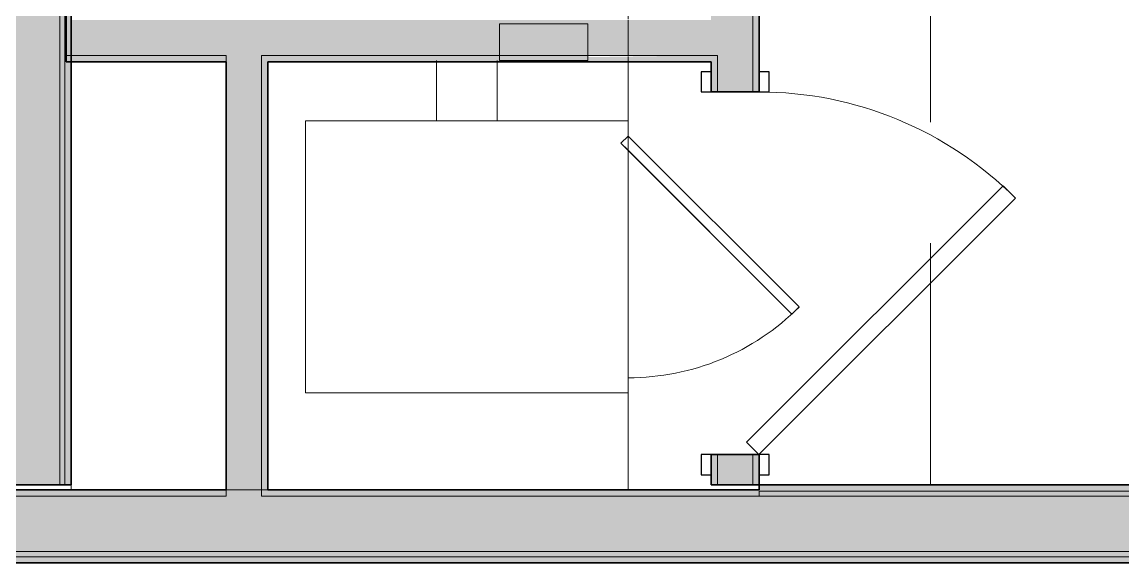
# Model space of a CAD drawing. Header units: inches. Extents: x 6 to 8416, y -388 to 6104.
# Drawn here: x 6546.5 to 6655.8, y 330.9 to 384.6 of the extents above; entities that cross this region are included whole.
import ezdxf

# ---------------------------------------------------------------- set-up
doc = ezdxf.new("R2010")
doc.units = ezdxf.units.IN
doc.header["$MEASUREMENT"] = 0
doc.linetypes.add('Hidden 1_16_', pattern=[36, 24, -12])
for name, color, linetype, lineweight in [('A-DOOR', 31, 'Continuous', 18), ('A-DOOR-FRAM', 31, 'Continuous', 25), ('A-GENM', 13, 'Continuous', 18), ('A-ROOM', 32, 'Continuous', 13), ('A-WALL', 113, 'Continuous', 25), ('A-WALL-PATT', 111, 'Continuous', 35), ('I-WALL', 2, 'Continuous', 25), ('Q-SPCQ', 91, 'Continuous', 18)]:
    doc.layers.add(name, color=color, linetype=linetype, lineweight=lineweight)

# ---------------------------------------------------------------- blocks, each defined once
blk = doc.blocks.new('Unit-Single-Louver-ICC ADA-AM - 36_ x 84_-BL-NR _U-L2 _ LAUNDRY_LOUVER_-V489-LEVEL 3 - PLAN Copy 1 Copy 1')
at = {"layer": 'A-DOOR'}
for p, q in [((-8.69, 26.59), (-7.46, 27.83)), ((18, 2.37), (-7.46, 27.83)), ((16.76, 1.14), (-8.69, 26.59)), ((16.76, 1.14), (18, 2.37))]:
    blk.add_line(p, q, dxfattribs=at)
at = {"layer": 'A-DOOR', "lineweight": 9}
blk.add_arc((18, 2.37), 36, 135, 180, dxfattribs=at)
at = {"layer": 'A-DOOR-FRAM'}
for p, q in [((-18, 3.38), (-20, 3.38)), ((-20, 3.38), (-20, 2.37)), ((-18, 2.37), (-18, 3.38)), ((20, 3.38), (18, 3.38)), ((18, 3.38), (18, 2.37)), ((20, 2.37), (20, 3.38)), ((-20, 2.37), (-18, 2.37)), ((18, 2.37), (20, 2.37)), ((-18, -2.37), (-20, -2.37)), ((-20, -2.37), (-20, -3.37)), ((-18, -3.37), (-18, -2.37)), ((20, -2.37), (18, -2.37)), ((18, -2.37), (18, -3.37)), ((20, -3.37), (20, -2.37)), ((-20, -3.37), (-18, -3.37)), ((18, -3.37), (20, -3.37))]:
    blk.add_line(p, q, dxfattribs=at)
at = {"layer": 'A-DOOR-FRAM', "lineweight": 18}
for p, q in [((-18, 3.38), (-20, 3.38)), ((-20, 3.38), (-20, 2.37)), ((-18, 3.38), (-18, 2.37)), ((20, 3.38), (18, 3.38)), ((18, 3.38), (18, 2.37)), ((20, 3.38), (20, 2.37)), ((-20, 2.37), (-18, 2.37)), ((18, 2.37), (20, 2.37)), ((-20, -3.37), (-20, -2.37)), ((-18, -2.37), (-20, -2.37)), ((-18, -3.37), (-18, -2.37)), ((18, -3.37), (18, -2.37)), ((20, -2.37), (18, -2.37)), ((20, -3.37), (20, -2.37)), ((-20, -3.37), (-18, -3.37)), ((18, -3.37), (20, -3.37))]:
    blk.add_line(p, q, dxfattribs=at)
blk = doc.blocks.new('SE Appl Unit-WD-Stack-AM - 27_ W x 32_ D x 78 3_4_ H_ Left Exhaust-6380387-LEVEL 3 - PLAN Copy 1 Copy 1')
at = {"layer": 'Q-SPCQ', "linetype": 'Hidden 1_16_', "lineweight": 9}
for p, q in [((-19.5, 19), (-13.5, 19)), ((-19.5, 13), (-13.5, 13))]:
    blk.add_line(p, q, dxfattribs=at)
blk = doc.blocks.new('z Nested-WD-Frontld - Washer _ Dryer-2245693-LEVEL 3 - PLAN Copy 1 Copy 1')
at = {"layer": 'Q-SPCQ', "lineweight": 9}
for p, q in [((-12, 32), (4.97, 48.97)), ((-10.59, 32), (5.68, 48.26)), ((5.68, 48.26), (4.97, 48.97)), ((-11.29, 31.29), (-12, 32)), ((-11.29, 31.29), (-10.59, 32))]:
    blk.add_line(p, q, dxfattribs=at)
at = {"layer": 'Q-SPCQ'}
for p, q in [((-13.5, 32), (13.5, 32)), ((-13.5, 0), (-13.5, 32)), ((13.5, 32), (13.5, 0)), ((13.5, 0), (-13.5, 0))]:
    blk.add_line(p, q, dxfattribs=at)
at = {"layer": 'Q-SPCQ', "lineweight": 9}
blk.add_arc((-12, 32), 24, 0, 45, dxfattribs=at)
blk = doc.blocks.new('z Nested-WD-Frontld - Washer _ Dryer-2245694-LEVEL 3 - PLAN Copy 1 Copy 1')
at = {"layer": 'Q-SPCQ', "lineweight": 9}
for p, q in [((-12, 32), (4.97, 48.97)), ((-11.29, 31.29), (5.68, 48.26)), ((5.68, 48.26), (4.97, 48.97)), ((-11.29, 31.29), (-12, 32))]:
    blk.add_line(p, q, dxfattribs=at)
at = {"layer": 'Q-SPCQ'}
for p, q in [((-13.5, 32), (13.5, 32)), ((-13.5, 0), (-13.5, 32)), ((13.5, 32), (13.5, 0)), ((13.5, 0), (-13.5, 0))]:
    blk.add_line(p, q, dxfattribs=at)
at = {"layer": 'Q-SPCQ', "lineweight": 9}
blk.add_arc((-12, 32), 24, 0, 45, dxfattribs=at)
blk = doc.blocks.new('z Nested Clearance-Rectangle-AM - Clearance-V520-LEVEL 3 - PLAN Copy 1 Copy 1')
at = {"layer": 'A-GENM', "linetype": 'Hidden 1_16_', "lineweight": 9}
for p, q in [((15, 37.5), (15, 47.13)), ((-15, 46.63), (-15, 0)), ((15, 10.5), (15, 37.5)), ((15, 4.63), (15, 10.5)), ((15, 4.12), (15, 4.63)), ((15, 0.5), (15, 4)), ((-15, 0), (2.01, 0)), ((2.01, 0), (2.49, 0)), ((2.64, 0), (6.07, 0)), ((6.43, 0), (6.64, 0)), ((6.76, 0), (7.39, 0)), ((7.39, 0), (15, 0)), ((15, 0), (15, 0.39))]:
    blk.add_line(p, q, dxfattribs=at)
blk = doc.blocks.new('z BA Nested-Washer Hookup - 8 3_4_ W x 7 1_2_ H x 3 5_8_ D-1978715-LEVEL 3 - PLAN Copy 1 Copy 1')
at = {"layer": 'Q-SPCQ'}
for p, q in [((4.375, -0.375), (-4.375, -0.375)), ((-4.375, -0.375), (-4.375, -4)), ((4.375, -4), (4.375, -0.375)), ((-4.375, -4), (4.375, -4))]:
    blk.add_line(p, q, dxfattribs=at)

msp = doc.modelspace()

# ---------------------------------------------------------------- hatches: boundary and pattern name
at = {"layer": 'A-WALL-PATT', "lineweight": 25, "transparency": 33554560}
h = msp.add_hatch(color=10, dxfattribs=at)
h.paths.add_polyline_path([(6619.66533733, 338.68577679), (6619.66533733, 341.68577679), (6619.04033733, 341.68577679), (6619.04033733, 338.68577679)])
h.paths.add_polyline_path([(6619.04033733, 377.68577679), (6619.66533733, 377.68577679), (6619.66533733, 411.31077679), (6619.04033733, 411.31077679), (6619.04033733, 390.15681081)])
h.paths.add_polyline_path([(6619.66533733, 414.81077679), (6619.66533733, 448.68577679), (6619.04033733, 448.68577679), (6619.04033733, 414.81077679)])
h.paths.add_polyline_path([(6619.66533733, 484.68577679), (6619.66533733, 523.56077679), (6619.04033733, 523.56077679), (6619.04033733, 484.68577679)])
at = {"layer": 'A-WALL-PATT', "transparency": 33554560}
h = msp.add_hatch(color=10, dxfattribs=at)
h.paths.add_polyline_path([(6614.91533733, 338.68577679), (6615.54033733, 338.68577679), (6615.54033733, 341.68577679), (6614.91533733, 341.68577679)])
h.paths.add_polyline_path([(6615.54033733, 377.68577679), (6615.54033733, 381.31077679), (6614.91533733, 381.31077679), (6614.91533733, 377.68577679)])
h.paths.add_polyline_path([(6614.91533733, 384.81077679), (6615.54033733, 384.81077679), (6615.54033733, 448.68577679), (6614.91533733, 448.68577679), (6614.91533733, 385.43577679)])
h.paths.add_polyline_path([(6614.91533733, 484.68577679), (6615.54033733, 484.68577679), (6615.54033733, 491.31077679), (6614.91533733, 491.31077679), (6614.91533733, 488.56556081)])
h.paths.add_polyline_path([(6615.54033733, 494.81077679), (6615.54033733, 519.43577679), (6614.91533733, 519.43577679), (6614.91533733, 494.81077679)])
at = {"layer": 'A-WALL-PATT'}
msp.add_hatch(color=10, dxfattribs=at).paths.add_polyline_path([(6550.79033733, 338.68577679), (6550.79033733, 468.18577679), (6550.29033733, 468.18577679), (6550.29033733, 338.68577679)])
at = {"layer": 'A-WALL-PATT', "lineweight": 25}
msp.add_hatch(color=10, dxfattribs=at).paths.add_polyline_path([(6550.79033733, 338.68577679), (6551.41533733, 338.68577679), (6551.41533733, 468.18577679), (6550.79033733, 468.18577679), (6550.79033733, 350.79331081)])
at = {"layer": 'A-WALL-PATT', "transparency": 33554560}
h = msp.add_hatch(color=10, dxfattribs=at)
h.paths.add_polyline_path([(6550.91533733, 380.68577679), (6566.79033733, 380.68577679), (6566.79033733, 381.31077679), (6550.91533733, 381.31077679)])
h.paths.add_polyline_path([(6614.91533733, 380.68577679), (6614.91533733, 381.31077679), (6602.67628499, 381.13692661), (6602.67628499, 380.81077679), (6593.92628499, 380.81077679), (6593.92628499, 381.31077679), (6570.29033733, 381.31077679), (6570.29033733, 380.68577679), (6603.02303685, 380.68577679)])
for points in [[(6602.67628499, 380.81077679), (6602.67628499, 381.31077679), (6593.92628499, 381.31077679), (6593.92628499, 380.81077679)], [(6570.91533733, 338.18577679), (6570.91533733, 380.68577679), (6570.29033733, 380.68577679), (6570.29033733, 338.18577679)]]:
    msp.add_hatch(color=10, dxfattribs=at).paths.add_polyline_path(points)
at = {"layer": 'A-WALL-PATT', "lineweight": 25}
h = msp.add_hatch(color=10, dxfattribs=at)
h.paths.add_polyline_path([(7185.91533733, 338.06077679), (7191.16533733, 338.06077679), (7191.16533733, 338.68577679), (6780.66533733, 338.68577679), (6780.66533733, 338.06077679), (7176.64553685, 338.06077679)])
h.paths.add_polyline_path([(6744.66533733, 338.06077679), (6744.66533733, 338.68577679), (6619.66533733, 338.68577679), (6619.66533733, 338.06077679), (6704.25053685, 338.06077679)])
h = msp.add_hatch(color=10, dxfattribs=at)
h.paths.add_polyline_path([(6619.66533733, 337.56077679), (6619.66533733, 338.18577679), (6570.29033733, 338.18577679), (6570.29033733, 337.56077679)])
h.paths.add_polyline_path([(6434.31053685, 337.56077679), (6566.79033733, 337.56077679), (6566.79033733, 338.18577679), (6383.91533733, 338.06077679), (6383.91533733, 337.56077679)])
at = {"layer": 'A-WALL-PATT'}
h = msp.add_hatch(color=10, dxfattribs=at)
h.paths.add_polyline_path([(7176.64553685, 337.56077679), (7191.16533733, 337.56077679), (7191.16533733, 338.06077679), (6780.66533733, 338.06077679), (6780.66533733, 337.56077679), (7159.77428685, 337.56077679)])
h.paths.add_polyline_path([(6704.25053685, 337.56077679), (6744.66533733, 337.56077679), (6744.66533733, 338.06077679), (6619.66533733, 338.06077679), (6619.66533733, 337.56077679), (6636.76553685, 337.56077679)])
h = msp.add_hatch(color=10, dxfattribs=at)
h.paths.add_polyline_path([(6619.66533733, 330.93577679), (6619.66533733, 331.56077679), (6488.60283733, 331.56077679), (6488.60283733, 330.93577679), (6569.28053685, 330.93577679)])
h.paths.add_polyline_path([(6481.10283733, 330.93577679), (6481.10283733, 331.56077679), (6383.91533733, 331.56077679), (6383.91533733, 330.93577679), (6434.31053685, 330.93577679)])
h = msp.add_hatch(color=10, dxfattribs=at)
h.paths.add_polyline_path([(7191.16533733, 330.93577679), (7191.16533733, 331.56077679), (6780.66533733, 331.56077679), (6780.66533733, 330.93577679), (7176.64553685, 330.93577679)])
h.paths.add_polyline_path([(6744.66533733, 330.93577679), (6744.66533733, 331.56077679), (6619.66533733, 331.56077679), (6619.66533733, 330.93577679), (6704.25053685, 330.93577679)])
at = {"layer": 'I-WALL', "transparency": 33554560}
h = msp.add_hatch(color=10, dxfattribs=at)
h.paths.add_polyline_path([(6619.04033733, 338.68577679), (6619.04033733, 341.68577679), (6615.54033733, 341.68577679), (6615.54033733, 338.68577679)])
h.paths.add_polyline_path([(6615.54033733, 377.68577679), (6619.04033733, 377.68577679), (6619.04033733, 448.68577679), (6615.54033733, 448.68577679), (6615.54033733, 381.31077679)])
h.paths.add_polyline_path([(6615.54033733, 484.68577679), (6619.04033733, 484.68577679), (6619.04033733, 520.06077679), (6615.54033733, 520.06077679), (6615.54033733, 488.56556081)])
at = {"layer": 'I-WALL'}
for points in [[(6550.29033733, 338.68577679), (6550.29033733, 468.18577679), (6544.79033733, 468.18577679), (6544.79033733, 338.68577679)], [(6619.66533733, 332.06077679), (6619.66533733, 337.56077679), (6383.91533733, 337.56077679), (6383.91533733, 332.06077679), (6481.10283733, 332.06077679), (6481.10283733, 334.93577679), (6488.60283733, 334.93577679), (6488.60283733, 332.06077679), (6569.28053685, 332.06077679)]]:
    msp.add_hatch(color=10, dxfattribs=at).paths.add_polyline_path(points)
at = {"layer": 'I-WALL', "transparency": 33554560}
for points in [[(6615.54033733, 381.31077679), (6615.54033733, 384.81077679), (6550.91533733, 384.81077679), (6550.91533733, 381.31077679), (6593.92628499, 381.31077679), (6593.92628499, 384.43577679), (6602.67628499, 384.43577679), (6602.67628499, 381.31077679), (6614.91533733, 381.31077679)], [(6602.67628499, 381.31077679), (6602.67628499, 384.43577679), (6593.92628499, 384.43577679), (6593.92628499, 381.31077679)], [(6566.79033733, 337.56077679), (6570.29033733, 337.56077679), (6570.29033733, 381.31077679), (6566.79033733, 381.31077679), (6566.79033733, 338.18577679)]]:
    msp.add_hatch(color=10, dxfattribs=at).paths.add_polyline_path(points)
at = {"layer": 'I-WALL'}
h = msp.add_hatch(color=10, dxfattribs=at)
h.paths.add_polyline_path([(7176.64553685, 332.06077679), (7191.16533733, 332.06077679), (7191.16533733, 337.56077679), (6780.66533733, 337.56077679), (6780.66533733, 332.06077679), (7159.77428685, 332.06077679)])
h.paths.add_polyline_path([(6744.66533733, 332.06077679), (6744.66533733, 337.56077679), (6619.66533733, 337.56077679), (6619.66533733, 332.06077679), (6704.25053685, 332.06077679)])
h = msp.add_hatch(color=10, dxfattribs=at)
h.paths.add_polyline_path([(6569.28053685, 331.56077679), (6619.66533733, 331.56077679), (6619.66533733, 332.06077679), (6488.60283733, 332.06077679), (6488.60283733, 331.56077679), (6535.53803685, 331.56077679)])
h.paths.add_polyline_path([(6383.91533733, 331.56077679), (6481.10283733, 331.56077679), (6481.10283733, 332.06077679), (6383.91533733, 332.06077679)])
h = msp.add_hatch(color=10, dxfattribs=at)
h.paths.add_polyline_path([(7142.90303685, 331.56077679), (7191.16533733, 331.56077679), (7191.16533733, 332.06077679), (6780.66533733, 332.06077679), (6780.66533733, 331.56077679), (7109.16053685, 331.56077679)])
h.paths.add_polyline_path([(6744.66533733, 331.56077679), (6744.66533733, 332.06077679), (6619.66533733, 332.06077679), (6619.66533733, 331.56077679), (6704.25053685, 331.56077679)])

# ---------------------------------------------------------------- linework, layer by layer
at = {"layer": 'A-ROOM', "lineweight": 9, "flags": 128}
msp.add_lwpolyline([(6619.66533733, 338.18577679), (6619.66533733, 338.68577679), (7191.16533733, 338.68577679), (7191.16533733, 394.43577679), (7191.16533733, 398.43577679), (7191.16533733, 398.49858278), (7191.16533733, 483.81077679), (7191.16533733, 485.99858278), (7191.16533733, 532.68577679), (7191.16533733, 623.31077679), (6548.91533733, 623.31077679), (6548.91533733, 495.43577679), (6551.41533733, 495.43577679), (6551.41533733, 468.18577679), (6551.41533733, 411.49858278), (6551.41533733, 406.62297079), (6551.41533733, 338.18577679)], close=True, dxfattribs=at)
msp.add_lwpolyline([(7344.04033733, 529.68577679), (7290.66533733, 529.68577679), (7290.66533733, 483.81077679), (7290.66533733, 481.18577679), (7290.66533733, 481.12297079), (7290.66533733, 398.49858278), (7290.66533733, 398.43577679), (7290.66533733, 394.43577679), (7290.66533733, 330.93577679), (7195.16533733, 330.93577679), (7191.16533733, 330.93577679), (7191.10253134, 330.93577679), (6619.66533733, 330.93577679), (6550.56433733, 330.93577679), (6538.51633733, 330.93577679), (6439.22814332, 330.93577679), (6432.35253134, 330.93577679), (6388.72814332, 330.93577679), (6383.91533733, 330.93577679), (6383.85253134, 330.93577679), (6038.91533733, 330.93577679)], dxfattribs=at)
at = {"layer": 'A-WALL', "lineweight": 9}
for p, q in [((6550.29033733, 495.43577679), (6550.29033733, 338.68577679)), ((6550.79033733, 495.43577679), (6550.79033733, 338.68577679)), ((6619.04033733, 411.31077679), (6619.04033733, 377.68577679)), ((6550.91533733, 381.31077679), (6566.79033733, 381.31077679)), ((6566.79033733, 380.68577679), (6566.79033733, 381.31077679)), ((6570.29033733, 381.31077679), (6615.54033733, 381.31077679)), ((6570.29033733, 337.56077679), (6570.29033733, 381.31077679)), ((6615.54033733, 381.31077679), (6615.54033733, 377.68577679)), ((6615.54033733, 341.68577679), (6615.54033733, 338.68577679)), ((6619.04033733, 341.68577679), (6619.04033733, 338.68577679)), ((6379.91533733, 337.56077679), (6566.79033733, 337.56077679)), ((6566.79033733, 337.56077679), (6566.79033733, 338.18577679)), ((6570.29033733, 337.56077679), (6744.66533733, 337.56077679)), ((6619.66533733, 338.06077679), (6744.66533733, 338.06077679)), ((6619.66533733, 338.06077679), (6619.66533733, 337.56077679)), ((6488.60283733, 332.06077679), (6744.66533733, 332.06077679)), ((6488.60283733, 331.56077679), (6744.66533733, 331.56077679))]:
    msp.add_line(p, q, dxfattribs=at)
at = {"layer": 'I-WALL', "lineweight": 35}
for p, q in [((6551.41533733, 338.68577679), (6551.41533733, 495.43577679)), ((6619.66533733, 377.68577679), (6619.66533733, 410.68577679)), ((6550.91533733, 385.43577679), (6550.91533733, 380.68577679)), ((6550.91533733, 380.68577679), (6566.79033733, 380.68577679)), ((6566.79033733, 380.68577679), (6566.79033733, 338.18577679)), ((6570.91533733, 380.68577679), (6614.91533733, 380.68577679)), ((6570.91533733, 338.18577679), (6570.91533733, 380.68577679)), ((6614.91533733, 380.68577679), (6614.91533733, 377.68577679)), ((6614.91533733, 377.68577679), (6619.66533733, 377.68577679)), ((6619.66533733, 341.68577679), (6614.91533733, 341.68577679)), ((6614.91533733, 341.68577679), (6614.91533733, 338.68577679)), ((6619.66533733, 338.18577679), (6619.66533733, 341.68577679)), ((6537.66533733, 338.68577679), (6551.41533733, 338.68577679)), ((6744.66533733, 338.68577679), (6614.91533733, 338.68577679)), ((6566.79033733, 338.18577679), (6383.91533733, 338.18577679)), ((6619.66533733, 338.18577679), (6570.91533733, 338.18577679)), ((6488.60283733, 330.93577679), (6744.66533733, 330.93577679))]:
    msp.add_line(p, q, dxfattribs=at)

# ---------------------------------------------------------------- block references
at = {"layer": 'A-DOOR', "rotation": 269.9999999999986}
msp.add_blockref('Unit-Single-Louver-ICC ADA-AM - 36_ x 84_-BL-NR _U-L2 _ LAUNDRY_LOUVER_-V489-LEVEL 3 - PLAN Copy 1 Copy 1', (6617.29033733, 359.68577679), dxfattribs=at)
at = {"layer": 'A-GENM', "linetype": 'Hidden 1_16_', "lineweight": 9, "rotation": 180}
msp.add_blockref('z Nested Clearance-Rectangle-AM - Clearance-V520-LEVEL 3 - PLAN Copy 1 Copy 1', (6621.67628499, 385.31077679), dxfattribs=at)
at = {"layer": 'Q-SPCQ'}
for name, p, rotation in [('z BA Nested-Washer Hookup - 8 3_4_ W x 7 1_2_ H x 3 5_8_ D-1978715-LEVEL 3 - PLAN Copy 1 Copy 1', (6598.30128499, 380.43577679), 180), ('z Nested-WD-Frontld - Washer _ Dryer-2245693-LEVEL 3 - PLAN Copy 1 Copy 1', (6574.67628499, 361.31077679), 269.9999999999988), ('z Nested-WD-Frontld - Washer _ Dryer-2245694-LEVEL 3 - PLAN Copy 1 Copy 1', (6574.67628499, 361.31077679), 269.9999999999988)]:
    msp.add_blockref(name, p, dxfattribs=dict(at, rotation=rotation))
at = {"layer": 'Q-SPCQ', "linetype": 'Hidden 1_16_', "lineweight": 9, "rotation": 269.9999999999988}
msp.add_blockref('SE Appl Unit-WD-Stack-AM - 27_ W x 32_ D x 78 3_4_ H_ Left Exhaust-6380387-LEVEL 3 - PLAN Copy 1 Copy 1', (6574.67628499, 361.31077679), dxfattribs=at)

doc.saveas('drawing.dxf')
